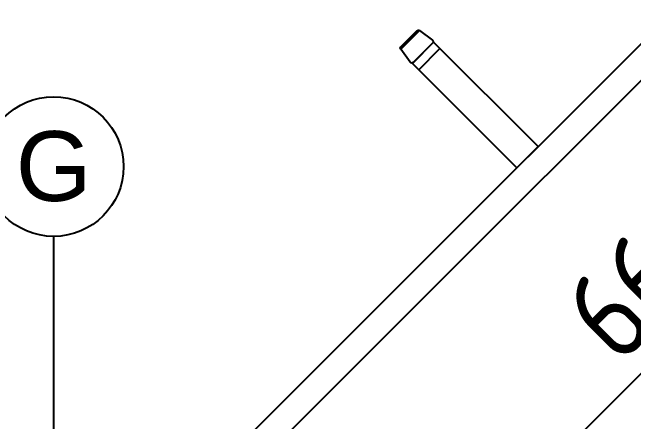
# Model space of a CAD drawing. Header units: inches. Extents: x 129892 to 140765, y 18172 to 24435.
# Drawn here: x 133263 to 133574.2, y 22659.6 to 22864.8 of the extents above; entities that cross this region are included whole.
import ezdxf

# ---------------------------------------------------------------- set-up
doc = ezdxf.new("R2010")
doc.units = ezdxf.units.IN
doc.header["$MEASUREMENT"] = 0
doc.header["$PDMODE"] = 66
doc.styles.add('EXCELSIOR', font='dim.shx', dxfattribs={"height": 45})
doc.styles.add('JD', font='dim.shx', dxfattribs={"height": 35})
doc.dimstyles.new('EXCELSIOR', dxfattribs={"dimtxt": 50, "dimasz": 15, "dimexe": 20, "dimexo": 20, "dimgap": 10, "dimtad": 1, "dimdec": 0, "dimtxsty": 'EXCELSIOR', "dimblk": 'OBLIQUE', "dimcen": 2.5, "dimclrd": 1, "dimclre": 1, "dimclrt": 1, "dimadec": 0, "dimazin": 0, "dimtfac": 1, "dimtdec": 0, "dimtofl": 0, "dimtmove": 0, "dimatfit": 3, "dimfxl": 0, "dimlwd": 25, "dimarcsym": 0})
doc.dimstyles.new('JD DIM', dxfattribs={"dimtxt": 50, "dimasz": 15, "dimexe": 20, "dimexo": 20, "dimgap": 10, "dimtad": 1, "dimdec": 0, "dimtxsty": 'JD', "dimblk": 'OBLIQUE', "dimcen": 2.5, "dimclrd": 1, "dimclre": 1, "dimclrt": 1, "dimadec": 0, "dimazin": 0, "dimtfac": 1, "dimtdec": 0, "dimtofl": 0, "dimtmove": 0, "dimatfit": 3, "dimfxl": 0, "dimlwd": 25, "dimarcsym": 0})

# ---------------------------------------------------------------- blocks, each defined once
blk = doc.blocks.new('_OBLIQUE')
at = {"color": 0, "linetype": 'ByBlock'}
blk.add_line((-0.5, -0.5), (0.5, 0.5), dxfattribs=at)
blk = doc.blocks.new('A$C20A732E5')
blk.add_lwpolyline([(0, 0.99, 0.458526), (1.15, 0), (9.15, 1.2, 0.371247), (10, 2.19), (10, 13.47, 0.371247), (9.15, 14.46), (1.15, 15.66, 0.458526), (0, 14.67), (0, 0.99)], format="xyb")
blk = doc.blocks.new('A$C4E242D90')
at = {"color": 253}
blk.add_lwpolyline([(1.2, 83.15), (14.46, 83.15)], dxfattribs=at)
for points in [[(0.33, 0), (0.33, 74), (15.33, 74), (15.33, 0)], [(0.33, 69.5), (0.33, 74), (15.33, 74), (15.33, 69.5)]]:
    blk.add_lwpolyline(points, close=True)
at = {"rotation": 90}
blk.add_blockref('A$C20A732E5', (15.66, 74), dxfattribs=at)
blk = doc.blocks.new('*D168')
at = {"color": 1, "lineweight": -2}
for p, q in [((133779.47, 23003.96), (133852.94, 22930.49)), ((133309.24, 22533.73), (133382.71, 22460.26))]:
    blk.add_line(p, q, dxfattribs=at)
at = {"color": 1, "lineweight": 25}
blk.add_line((133368.57, 22474.4), (133838.8, 22944.63), dxfattribs=at)
at = {"layer": 'Defpoints', "color": 0}
for p in [(133765.33, 23018.1), (133838.8, 22944.63), (133295.1, 22547.87)]:
    blk.add_point(p, dxfattribs=at)
at = {"color": 1, "lineweight": 25, "xscale": 15, "yscale": 15, "zscale": 15}
for p, rotation in [((133838.8, 22944.63), 44.99999999955784), ((133368.57, 22474.4), 224.9999999995578)]:
    blk.add_blockref('_OBLIQUE', p, dxfattribs=dict(at, rotation=rotation))
at = {"color": 1, "insert": (133580.7, 22732.5), "char_height": 45, "attachment_point": 5, "rotation": 45, "style": 'EXCELSIOR'}
blk.add_mtext('665', dxfattribs=at)

msp = doc.modelspace()

# ---------------------------------------------------------------- linework, layer by layer
msp.add_lwpolyline([(133295.1, 22547.87), (133765.33, 23018.1), (133756.14, 23027.29), (133285.91, 22557.06)], close=True)
at = {"color": 122}
msp.add_circle((133283.68, 22787.49), 35, dxfattribs=at)
at = {"color": 253}
msp.add_arc((133284.36, 22544.08), 675.28, 0.13673, 89.58191, dxfattribs=at)

# ---------------------------------------------------------------- block references
at = {"xscale": -1, "rotation": 45}
msp.add_blockref('A$C4E242D90', (133526.56, 22797.71), dxfattribs=at)

# ---------------------------------------------------------------- texts
at = {"insert": (133283.68, 22787.49), "char_height": 35, "width": 100, "attachment_point": 5, "style": 'JD'}
msp.add_mtext('{\\fArial|b0|i0|c0|p34;\\C122;G}', dxfattribs=at)

# ---------------------------------------------------------------- dimensions: what is measured, and where the dimension line sits
dim = msp.add_linear_dim(base=(133838.8, 22944.63), p1=(133295.1, 22547.87), p2=(133765.33, 23018.1), angle=45, dimstyle='EXCELSIOR')
dim.commit()
dim.dimension.update_dxf_attribs({"geometry": '*D168', "text_midpoint": (133580.7, 22732.5)})

# ---------------------------------------------------------------- leaders
at = {"color": 122}
msp.add_leader([(133283.68, 22551.56), (133283.68, 22752.49)], dimstyle='JD DIM', override={"dimasz": 25, "dimgap": 10, "dimtad": 0, "dimclrd": 122, "dimfxl": 4}, dxfattribs=at)

doc.saveas('drawing.dxf')
